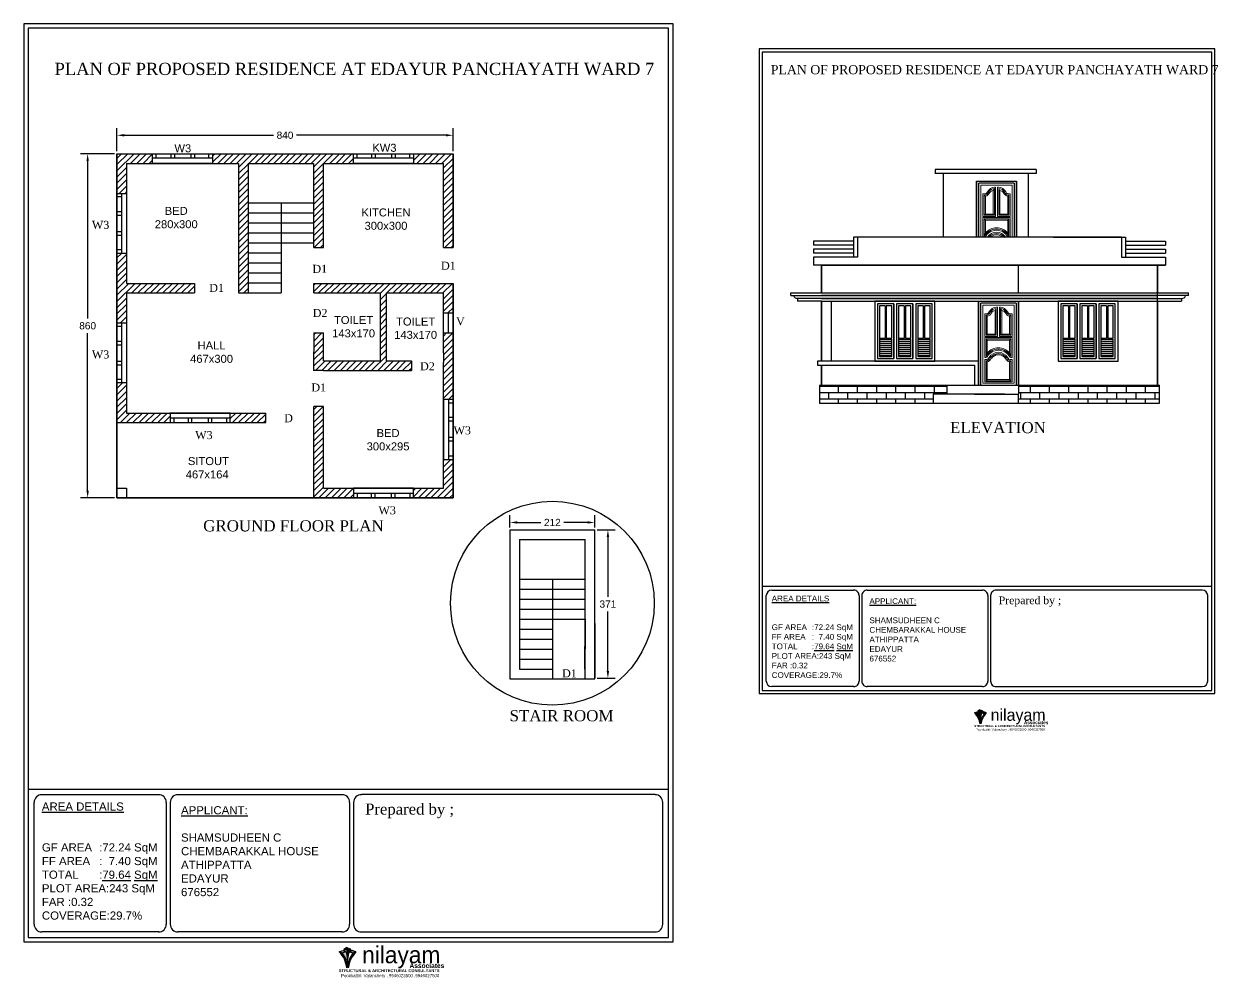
# Model space of a CAD drawing. Header units: inches. Extents: x -2903 to 3367, y -161 to 1064.
# Drawn here: x -748.65 to -718.8, y 742.46 to 766.31 of the extents above; entities that cross this region are included whole.
import ezdxf

# ---------------------------------------------------------------- set-up
doc = ezdxf.new("R2010")
doc.units = ezdxf.units.IN
doc.header["$MEASUREMENT"] = 0
doc.layers.add('--plan', color=7, linetype='Continuous')
doc.layers.add('PLAN', color=10, linetype='Continuous')
doc.layers.add('ELEVATION', color=7, linetype='Continuous', lineweight=25)
doc.styles.add('Notes', font='arial.ttf', dxfattribs={"height": 3})
doc.styles.add('SA', font='times.ttf')
doc.styles.get("Standard").update_dxf_attribs({"font": 'arial.ttf'})
doc.dimstyles.get("Standard").update_dxf_attribs({"dimtxt": 0.18, "dimasz": 0.18, "dimexe": 0.18, "dimexo": 0.0625, "dimgap": 0.09, "dimtad": 0, "dimtih": 1, "dimtoh": 1, "dimdec": 0, "dimlfac": 100, "dimzin": 0, "dimdsep": 46, "dimtxsty": 'Standard', "dimcen": 0.09, "dimadec": 0, "dimazin": 0, "dimtfac": 1, "dimtdec": 0, "dimtofl": 0, "dimtmove": 0, "dimatfit": 3, "dimfxl": 1, "dimtolj": 1, "dimtzin": 0, "dimarcsym": 0})

# ---------------------------------------------------------------- blocks, each defined once
blk = doc.blocks.new('nilayan new')
h = blk.add_hatch(color=256)
h.set_gradient(color1=(171, 171, 160), color2=(233, 233, 231), one_color=1, tint=0.91)
h.paths.add_polyline_path([(-543.265, 296.076), (-543.464, 295.991), (-543.303, 295.916), (-543.099, 296.007)])
h.paths.add_polyline_path([(-543.099, 296.007), (-543.303, 295.916, -0.197043), (-543.05, 295.133, 0.041266), (-543.013, 295.39, -0.030102), (-543.013, 295.58, 0.069334)])
h.paths.add_polyline_path([(-542.927, 296.007), (-542.722, 295.916), (-542.561, 295.991), (-542.76, 296.076)])
h.paths.add_polyline_path([(-542.561, 295.991), (-542.722, 295.916, 0.197043), (-542.976, 295.133, -0.158169)])
h = blk.add_hatch(color=256)
h.set_gradient(color1=(13, 97, 231), color2=(163, 196, 250), one_color=1, tint=0.81, name='HEMISPHERICAL')
h.paths.add_polyline_path([(-542.848, 296.148), (-543.052, 296.23), (-543.218, 296.149), (-543.018, 296.064)])
h.paths.add_polyline_path([(-543.016, 295.622, -0.006631), (-543.013, 295.58, -0.069334), (-542.927, 296.007), (-542.882, 296.026), (-542.848, 296.148), (-543.018, 296.064)])
for p, q in [((-543.464, 295.991), (-543.265, 296.076)), ((-543.303, 295.916), (-543.464, 295.991)), ((-543.099, 296.007), (-543.303, 295.916)), ((-543.265, 296.076), (-543.099, 296.007)), ((-543.052, 296.23), (-543.218, 296.149)), ((-543.018, 296.064), (-543.218, 296.149)), ((-543.218, 296.149), (-543.163, 296.034)), ((-543.052, 296.23), (-542.848, 296.148)), ((-542.848, 296.148), (-543.018, 296.064)), ((-543.018, 296.064), (-543.016, 295.622)), ((-542.76, 296.076), (-542.927, 296.007)), ((-542.927, 296.007), (-542.722, 295.916)), ((-542.848, 296.148), (-542.882, 296.026)), ((-542.561, 295.991), (-542.76, 296.076)), ((-542.722, 295.916), (-542.561, 295.991))]:
    blk.add_line(p, q)
for points in [[(-543.265, 296.076), (-543.099, 296.007), (-543.303, 295.916), (-543.464, 295.991), (-543.265, 296.076)], [(-542.76, 296.076), (-542.561, 295.991), (-542.722, 295.916), (-542.927, 296.007), (-542.76, 296.076)]]:
    blk.add_lwpolyline(points)
for centre, radius, start, end in [((-544.579, 294.922), 1.544, 7.82588, 43.77778), ((-544.588, 295.485), 1.579, 347.09944, 19.3132), ((-541.437, 295.485), 1.579, 160.6868, 192.90056), ((-541.446, 294.922), 1.544, 136.22222, 172.17412), ((-544.132, 295.215), 1.085, 355.64458, 40.23232), ((-541.893, 295.215), 1.085, 139.76768, 184.35542)]:
    blk.add_arc(centre, radius, start, end)
at = {"attachment_point": 1}
for s, width, insert, char_height in [('{\\fBauhaus|b0|i0|c0|p2;\\C5;nilayam}', 18.84828, (-542.225, 296.297), 0.92248), ('Pookkattiri: Valanchery , 9946023500 ,9946027500', 13.33237, (-543.366, 294.786), 0.168)]:
    blk.add_mtext_dynamic_manual_height_columns(s, width=width, gutter_width=1, heights=[0], dxfattribs=dict(at, insert=insert, char_height=char_height))
for s, insert, char_height, width in [('{\\fBauhaus|b1|i0|c0|p2;Associates}', (-539.651, 295.373), 0.25945, 11.05359), ('{\\fArial Greek|b1|i0|c0|p34;STRUCTURAL & ARCHITECTURAL CONSULTANTS}', (-543.495, 295.051), 0.16, 15.33754)]:
    blk.add_mtext(s, dxfattribs=dict(at, insert=insert, char_height=char_height, width=width))
blk = doc.blocks.new('*D272')
at = {"color": 0, "lineweight": -2, "transparency": 16777216}
for p, q in [((-736.502, 753.726), (-736.502, 754.03)), ((-734.382, 753.726), (-734.382, 754.03)), ((-736.322, 753.85), (-735.732, 753.85)), ((-734.562, 753.85), (-735.153, 753.85))]:
    blk.add_line(p, q, dxfattribs=at)
at = {"color": 0, "transparency": 16777216}
for points in [[(-736.322, 753.88), (-736.322, 753.82), (-736.502, 753.85)], [(-734.562, 753.88), (-734.562, 753.82), (-734.382, 753.85)]]:
    blk.add_solid(points, dxfattribs=at)
at = {"layer": 'Defpoints', "color": 0, "transparency": 16777216}
for p in [(-736.502, 753.85), (-736.502, 753.663), (-734.382, 753.663)]:
    blk.add_point(p, dxfattribs=at)
at = {"color": 0, "transparency": 16777216, "insert": (-735.442, 753.85), "char_height": 0.18, "attachment_point": 5}
blk.add_mtext('\\A1;212', dxfattribs=at)
blk = doc.blocks.new('*D273')
at = {"color": 0, "lineweight": -2, "transparency": 16777216}
for p, q in [((-734.32, 753.663), (-733.874, 753.663)), ((-734.054, 753.483), (-734.054, 751.99)), ((-734.054, 750.134), (-734.054, 751.626)), ((-734.32, 749.954), (-733.874, 749.954))]:
    blk.add_line(p, q, dxfattribs=at)
at = {"color": 0, "transparency": 16777216}
for points in [[(-734.084, 753.483), (-734.024, 753.483), (-734.054, 753.663)], [(-734.084, 750.134), (-734.024, 750.134), (-734.054, 749.954)]]:
    blk.add_solid(points, dxfattribs=at)
at = {"layer": 'Defpoints', "color": 0, "transparency": 16777216}
for p in [(-734.382, 753.663), (-734.382, 749.954), (-734.054, 749.954)]:
    blk.add_point(p, dxfattribs=at)
at = {"color": 0, "transparency": 16777216, "insert": (-734.054, 751.808), "char_height": 0.18, "attachment_point": 5}
blk.add_mtext('\\A1;371', dxfattribs=at)
blk = doc.blocks.new('*D302')
at = {"color": 0, "lineweight": -2, "transparency": 16777216}
for p, q in [((-746.325, 763.129), (-746.325, 763.709)), ((-737.925, 763.129), (-737.925, 763.709)), ((-746.145, 763.529), (-742.414, 763.529)), ((-738.105, 763.529), (-741.836, 763.529))]:
    blk.add_line(p, q, dxfattribs=at)
at = {"color": 0, "transparency": 16777216}
for points in [[(-746.145, 763.559), (-746.145, 763.499), (-746.325, 763.529)], [(-738.105, 763.559), (-738.105, 763.499), (-737.925, 763.529)]]:
    blk.add_solid(points, dxfattribs=at)
at = {"layer": 'Defpoints', "color": 0, "transparency": 16777216}
for p in [(-737.925, 763.529), (-746.325, 763.066), (-737.925, 763.066)]:
    blk.add_point(p, dxfattribs=at)
at = {"color": 0, "transparency": 16777216, "insert": (-742.125, 763.529), "char_height": 0.18, "attachment_point": 5}
blk.add_mtext('\\A1;840', dxfattribs=at)
blk = doc.blocks.new('*D325')
at = {"color": 0, "lineweight": -2, "transparency": 16777216}
for p, q in [((-746.388, 763.066), (-747.238, 763.066)), ((-747.058, 762.886), (-747.058, 758.948)), ((-747.058, 754.646), (-747.058, 758.584)), ((-746.388, 754.466), (-747.238, 754.466))]:
    blk.add_line(p, q, dxfattribs=at)
at = {"color": 0, "transparency": 16777216}
for points in [[(-747.088, 762.886), (-747.028, 762.886), (-747.058, 763.066)], [(-747.088, 754.646), (-747.028, 754.646), (-747.058, 754.466)]]:
    blk.add_solid(points, dxfattribs=at)
at = {"layer": 'Defpoints', "color": 0, "transparency": 16777216}
for p in [(-746.325, 763.066), (-747.058, 754.466), (-746.325, 754.466)]:
    blk.add_point(p, dxfattribs=at)
at = {"color": 0, "transparency": 16777216, "insert": (-747.058, 758.766), "char_height": 0.18, "attachment_point": 5}
blk.add_mtext('\\A1;860', dxfattribs=at)

msp = doc.modelspace()

# ---------------------------------------------------------------- hatches: boundary and pattern name
at = {"true_color": 0xf26722}
h = msp.add_hatch(dxfattribs=at)
h.set_pattern_fill('ANSI31', color=30, scale=0.88)
h.set_pattern_definition([(45, (-794.32378, 769.24432), (-0.07778175, 0.07778175), [])])
h.paths.add_polyline_path([(-746.325, 762.076), (-746.085, 762.076), (-746.085, 762.826), (-745.435, 762.826), (-745.435, 763.066), (-746.325, 763.066)])
h.paths.add_polyline_path([(-743.045, 762.826), (-741.405, 762.826), (-741.405, 760.726), (-741.165, 760.726), (-741.165, 762.826), (-740.415, 762.826), (-740.415, 763.066), (-743.935, 763.066), (-743.935, 762.826), (-743.285, 762.826), (-743.285, 759.586), (-743.245, 759.586), (-743.045, 759.586)])
h.paths.add_polyline_path([(-737.925, 763.066), (-738.915, 763.066), (-738.915, 762.826), (-738.165, 762.826), (-738.165, 760.726), (-737.925, 760.726)])
h.paths.add_polyline_path([(-737.925, 759.086), (-737.925, 759.826), (-738.165, 759.826), (-741.405, 759.826), (-741.405, 759.586), (-739.74, 759.586), (-739.74, 757.886), (-741.165, 757.886), (-741.165, 758.586), (-741.405, 758.586), (-741.411, 757.646), (-741.165, 757.646), (-738.965, 757.646), (-738.965, 757.886), (-739.59, 757.886), (-739.59, 759.586), (-738.165, 759.586), (-738.165, 759.086)])
h.paths.add_polyline_path([(-737.925, 756.926), (-737.925, 758.586), (-738.165, 758.586), (-738.165, 758.086), (-738.165, 757.846), (-738.165, 756.926)])
h.paths.add_polyline_path([(-738.915, 754.466), (-737.925, 754.466), (-737.925, 755.426), (-738.165, 755.426), (-738.165, 754.706), (-738.915, 754.706)])
h.paths.add_polyline_path([(-741.405, 754.466), (-740.415, 754.466), (-740.415, 754.706), (-741.165, 754.706), (-741.165, 756.746), (-741.405, 756.746)])
h.paths.add_polyline_path([(-742.605, 756.586), (-743.495, 756.586), (-743.495, 756.346), (-742.605, 756.346)])
h.paths.add_polyline_path([(-746.325, 757.336), (-746.325, 756.346), (-744.995, 756.346), (-744.995, 756.586), (-746.085, 756.586), (-746.085, 757.336)])
h.paths.add_polyline_path([(-746.325, 760.576), (-746.325, 758.836), (-746.085, 758.836), (-746.085, 759.586), (-744.385, 759.586), (-744.385, 759.826), (-746.085, 759.826), (-746.085, 760.576)])
at = {"transparency": 33554687}
h = msp.add_hatch(dxfattribs=at)
h.set_pattern_fill('AR-BRSTD', color=256, scale=0.06)
h.set_pattern_definition([(0, (-819.4937, 786.54378), (0, 0.16002), []), (90, (-819.4937, 786.54378), (-0.24, 0.16002), [0.16002, -0.16002])])
h.paths.add_polyline_path([(-720.263, 757.278), (-723.793, 757.278), (-723.795, 756.988), (-723.795, 757.011), (-723.796, 756.828), (-720.263, 756.828)])
h.paths.add_polyline_path([(-725.579, 757.278), (-728.763, 757.278), (-728.763, 756.828), (-725.924, 756.828), (-725.924, 757.053), (-725.579, 757.053)])

# ---------------------------------------------------------------- linework, layer by layer
at = {"layer": '--plan', "ltscale": 0.1}
for p, q in [((-745.435, 762.826), (-745.435, 763.066)), ((-745.435, 762.826), (-745.435, 763.046)), ((-745.345, 762.956), (-745.345, 763.066)), ((-745.345, 762.956), (-745.345, 763.046)), ((-744.98, 763.066), (-744.98, 762.956)), ((-744.98, 763.046), (-744.98, 762.956)), ((-744.89, 763.066), (-744.89, 762.956)), ((-744.89, 763.046), (-744.89, 762.956)), ((-744.48, 763.066), (-744.48, 762.956)), ((-744.48, 763.046), (-744.48, 762.956)), ((-744.39, 763.066), (-744.39, 762.956)), ((-744.39, 763.046), (-744.39, 762.956)), ((-744.025, 762.956), (-744.025, 763.066)), ((-743.935, 763.066), (-743.935, 762.826)), ((-740.415, 762.826), (-740.415, 763.066)), ((-740.415, 762.826), (-740.415, 763.046)), ((-740.325, 762.956), (-740.325, 763.066)), ((-740.325, 762.956), (-740.325, 763.046)), ((-739.96, 763.066), (-739.96, 762.956)), ((-739.96, 763.046), (-739.96, 762.956)), ((-739.87, 763.066), (-739.87, 762.956)), ((-739.87, 763.046), (-739.87, 762.956)), ((-739.46, 763.066), (-739.46, 762.956)), ((-739.46, 763.046), (-739.46, 762.956)), ((-739.37, 763.066), (-739.37, 762.956)), ((-739.37, 763.046), (-739.37, 762.956)), ((-739.005, 762.956), (-739.005, 763.066)), ((-738.915, 763.066), (-738.915, 762.826)), ((-743.935, 762.956), (-745.435, 762.956)), ((-743.935, 762.826), (-745.435, 762.826)), ((-738.915, 762.956), (-740.415, 762.956)), ((-738.915, 762.826), (-740.415, 762.826)), ((-746.325, 762.076), (-746.085, 762.076)), ((-746.215, 761.986), (-746.325, 761.986)), ((-746.215, 762.076), (-746.215, 760.576)), ((-746.085, 762.076), (-746.085, 760.576)), ((-746.325, 761.621), (-746.215, 761.621)), ((-746.325, 761.621), (-746.215, 761.621)), ((-746.325, 761.531), (-746.215, 761.531)), ((-746.305, 761.531), (-746.215, 761.531)), ((-746.325, 761.121), (-746.215, 761.121)), ((-746.325, 761.031), (-746.215, 761.031)), ((-746.305, 761.121), (-746.215, 761.121)), ((-746.305, 761.031), (-746.215, 761.031)), ((-746.215, 760.666), (-746.325, 760.666)), ((-746.215, 760.666), (-746.305, 760.666)), ((-746.085, 760.576), (-746.325, 760.576)), ((-746.075, 760.576), (-746.305, 760.576)), ((-746.325, 758.836), (-746.085, 758.836)), ((-746.215, 758.836), (-746.215, 757.336)), ((-746.085, 758.836), (-746.085, 757.336)), ((-746.215, 758.746), (-746.325, 758.746)), ((-746.325, 758.381), (-746.215, 758.381)), ((-746.325, 758.381), (-746.215, 758.381)), ((-746.325, 758.291), (-746.215, 758.291)), ((-746.305, 758.291), (-746.215, 758.291)), ((-746.325, 757.881), (-746.215, 757.881)), ((-746.325, 757.791), (-746.215, 757.791)), ((-746.305, 757.881), (-746.215, 757.881)), ((-746.305, 757.791), (-746.215, 757.791)), ((-746.215, 757.426), (-746.325, 757.426)), ((-746.085, 757.336), (-746.325, 757.336)), ((-746.215, 757.426), (-746.305, 757.426)), ((-746.075, 757.336), (-746.305, 757.336)), ((-738.165, 756.926), (-738.165, 755.426)), ((-737.925, 756.926), (-738.165, 756.926)), ((-738.035, 756.926), (-738.035, 755.426)), ((-738.035, 756.836), (-737.925, 756.836)), ((-744.995, 756.596), (-744.995, 756.366)), ((-743.495, 756.586), (-744.995, 756.586)), ((-744.995, 756.586), (-744.995, 756.346)), ((-743.495, 756.456), (-744.995, 756.456)), ((-744.905, 756.456), (-744.905, 756.366)), ((-744.905, 756.456), (-744.905, 756.346)), ((-744.54, 756.366), (-744.54, 756.456)), ((-744.54, 756.346), (-744.54, 756.456)), ((-744.45, 756.366), (-744.45, 756.456)), ((-744.45, 756.346), (-744.45, 756.456)), ((-744.04, 756.366), (-744.04, 756.456)), ((-744.04, 756.346), (-744.04, 756.456)), ((-743.95, 756.366), (-743.95, 756.456)), ((-743.95, 756.346), (-743.95, 756.456)), ((-743.585, 756.456), (-743.585, 756.346)), ((-743.495, 756.346), (-743.495, 756.586)), ((-737.945, 756.471), (-738.035, 756.471)), ((-737.925, 756.471), (-738.035, 756.471)), ((-737.945, 756.381), (-738.035, 756.381)), ((-737.925, 756.381), (-738.035, 756.381)), ((-737.945, 755.971), (-738.035, 755.971)), ((-737.925, 755.971), (-738.035, 755.971)), ((-737.945, 755.881), (-738.035, 755.881)), ((-737.925, 755.881), (-738.035, 755.881)), ((-738.175, 755.426), (-737.945, 755.426)), ((-738.165, 755.426), (-737.925, 755.426)), ((-738.035, 755.516), (-737.945, 755.516)), ((-738.035, 755.516), (-737.925, 755.516)), ((-740.415, 754.716), (-740.415, 754.486)), ((-738.915, 754.706), (-740.415, 754.706)), ((-740.415, 754.706), (-740.415, 754.466)), ((-738.915, 754.466), (-738.915, 754.706)), ((-738.915, 754.576), (-740.415, 754.576)), ((-740.325, 754.576), (-740.325, 754.486)), ((-740.325, 754.576), (-740.325, 754.466)), ((-739.96, 754.486), (-739.96, 754.576)), ((-739.96, 754.466), (-739.96, 754.576)), ((-739.87, 754.486), (-739.87, 754.576)), ((-739.87, 754.466), (-739.87, 754.576)), ((-739.46, 754.486), (-739.46, 754.576)), ((-739.46, 754.466), (-739.46, 754.576)), ((-739.37, 754.486), (-739.37, 754.576)), ((-739.37, 754.466), (-739.37, 754.576)), ((-739.005, 754.576), (-739.005, 754.466))]:
    msp.add_line(p, q, dxfattribs=at)
for p, q in [((-746.325, 763.066), (-746.325, 754.466)), ((-746.085, 763.066), (-737.925, 763.066)), ((-737.925, 760.726), (-737.925, 763.066)), ((-746.085, 762.826), (-743.285, 762.826)), ((-746.085, 762.826), (-746.085, 759.826)), ((-743.285, 762.826), (-743.285, 759.586)), ((-743.045, 762.826), (-741.405, 762.826)), ((-743.045, 762.826), (-743.045, 759.586)), ((-741.405, 760.726), (-741.405, 762.826)), ((-741.165, 762.826), (-738.165, 762.826)), ((-741.165, 760.726), (-741.165, 762.826)), ((-738.165, 760.726), (-738.165, 762.826)), ((-723.353, 762.672), (-725.873, 762.672)), ((-725.873, 762.672), (-725.873, 762.572)), ((-723.353, 762.572), (-725.873, 762.572)), ((-725.673, 762.572), (-725.673, 760.981)), ((-723.553, 762.572), (-723.553, 760.981)), ((-723.353, 762.672), (-723.353, 762.572)), ((-724.839, 762.381), (-724.839, 760.981)), ((-724.839, 762.381), (-723.839, 762.381)), ((-723.839, 760.981), (-723.839, 762.381)), ((-723.839, 762.381), (-723.839, 760.981)), ((-743.045, 761.836), (-741.405, 761.836)), ((-742.225, 761.836), (-742.225, 759.586)), ((-743.045, 761.586), (-741.405, 761.586)), ((-743.045, 761.336), (-741.405, 761.336)), ((-743.045, 761.086), (-741.405, 761.086)), ((-727.913, 760.981), (-727.913, 760.481)), ((-721.213, 760.981), (-727.913, 760.981)), ((-727.813, 760.981), (-727.813, 760.481)), ((-722.913, 760.981), (-721.113, 760.981)), ((-721.213, 760.981), (-721.213, 760.481)), ((-721.113, 760.981), (-721.113, 760.481)), ((-743.045, 760.836), (-741.405, 760.836)), ((-741.405, 760.726), (-741.165, 760.726)), ((-738.165, 760.726), (-737.925, 760.726)), ((-728.913, 760.881), (-728.913, 760.781)), ((-727.913, 760.881), (-728.913, 760.881)), ((-727.913, 760.881), (-728.913, 760.881)), ((-727.913, 760.781), (-728.913, 760.781)), ((-727.913, 760.681), (-728.913, 760.681)), ((-728.913, 760.681), (-728.913, 760.581)), ((-721.113, 760.881), (-720.113, 760.881)), ((-721.113, 760.881), (-720.113, 760.881)), ((-721.113, 760.781), (-720.113, 760.781)), ((-721.113, 760.681), (-720.113, 760.681)), ((-720.113, 760.881), (-720.113, 760.781)), ((-720.113, 760.681), (-720.113, 760.581)), ((-743.045, 760.586), (-742.225, 760.586)), ((-743.045, 760.336), (-742.225, 760.336)), ((-727.913, 760.581), (-728.913, 760.581)), ((-728.913, 760.481), (-728.913, 760.281)), ((-728.913, 760.481), (-728.913, 760.281)), ((-727.813, 760.481), (-728.913, 760.481)), ((-721.213, 760.481), (-720.113, 760.481)), ((-721.113, 760.581), (-720.113, 760.581)), ((-720.113, 760.481), (-720.113, 760.281)), ((-743.045, 760.086), (-742.225, 760.086)), ((-720.113, 760.281), (-728.913, 760.281)), ((-728.713, 759.591), (-728.713, 760.281)), ((-728.713, 760.281), (-720.113, 760.281)), ((-728.713, 760.278), (-728.713, 759.591)), ((-725.281, 760.278), (-723.839, 760.278)), ((-723.839, 760.278), (-723.839, 760.281)), ((-723.839, 760.281), (-723.839, 760.278)), ((-723.793, 759.591), (-723.793, 760.281)), ((-720.313, 757.278), (-720.313, 760.281)), ((-720.313, 760.281), (-720.313, 759.591)), ((-746.085, 759.826), (-744.385, 759.826)), ((-744.385, 759.826), (-744.385, 759.586)), ((-743.045, 759.836), (-742.225, 759.836)), ((-741.405, 759.826), (-738.165, 759.826)), ((-741.405, 759.586), (-741.405, 759.826)), ((-738.165, 759.826), (-737.925, 759.826)), ((-737.925, 754.466), (-737.925, 759.826)), ((-746.085, 759.586), (-744.385, 759.586)), ((-746.085, 759.586), (-746.085, 756.586)), ((-743.285, 759.586), (-743.245, 759.586)), ((-743.245, 759.586), (-742.225, 759.586)), ((-741.405, 759.586), (-739.74, 759.586)), ((-739.74, 757.886), (-739.74, 759.586)), ((-739.59, 759.586), (-738.165, 759.586)), ((-739.59, 757.886), (-739.59, 759.586)), ((-738.165, 758.086), (-738.165, 759.586)), ((-729.483, 759.521), (-729.483, 759.591)), ((-729.483, 759.591), (-719.543, 759.591)), ((-729.483, 759.521), (-720.313, 759.521)), ((-720.313, 759.451), (-729.329, 759.451)), ((-729.313, 759.451), (-729.313, 759.381)), ((-729.313, 759.451), (-729.313, 759.381)), ((-719.543, 759.521), (-728.713, 759.521)), ((-728.713, 759.451), (-719.698, 759.451)), ((-719.713, 759.451), (-719.713, 759.381)), ((-719.713, 759.451), (-719.713, 759.381)), ((-719.543, 759.521), (-719.543, 759.591)), ((-728.713, 759.381), (-729.313, 759.381)), ((-728.713, 757.878), (-728.713, 759.381)), ((-728.713, 759.381), (-720.313, 759.381)), ((-728.713, 759.378), (-728.713, 757.878)), ((-728.473, 759.378), (-728.473, 757.878)), ((-727.313, 759.311), (-727.313, 757.951)), ((-727.313, 759.311), (-727.313, 757.951)), ((-727.125, 759.261), (-727.125, 758.46)), ((-727.095, 759.261), (-727.095, 758.46)), ((-726.907, 759.311), (-726.907, 757.951)), ((-726.907, 759.311), (-726.907, 757.951)), ((-726.907, 759.311), (-726.907, 757.951)), ((-726.837, 759.311), (-726.837, 757.951)), ((-726.837, 759.311), (-726.837, 757.951)), ((-726.648, 759.261), (-726.648, 758.46)), ((-726.618, 759.261), (-726.618, 758.46)), ((-726.43, 759.311), (-726.43, 757.951)), ((-726.43, 759.311), (-726.43, 757.951)), ((-726.36, 759.311), (-726.36, 757.951)), ((-726.36, 759.311), (-726.36, 757.951)), ((-726.172, 759.261), (-726.172, 758.46)), ((-726.142, 759.261), (-726.142, 758.46)), ((-724.793, 759.381), (-724.793, 757.881)), ((-724.793, 759.381), (-723.793, 759.381)), ((-723.793, 757.278), (-723.793, 759.381)), ((-723.793, 759.381), (-723.793, 757.281)), ((-722.733, 759.311), (-722.733, 757.951)), ((-722.733, 759.311), (-722.733, 757.951)), ((-722.545, 759.261), (-722.545, 758.46)), ((-722.515, 759.261), (-722.515, 758.46)), ((-722.327, 759.311), (-722.327, 757.951)), ((-722.327, 759.311), (-722.327, 757.951)), ((-722.327, 759.311), (-722.327, 757.951)), ((-722.257, 759.311), (-722.257, 757.951)), ((-722.257, 759.311), (-722.257, 757.951)), ((-722.068, 759.261), (-722.068, 758.46)), ((-722.038, 759.261), (-722.038, 758.46)), ((-721.85, 759.311), (-721.85, 757.951)), ((-721.85, 759.311), (-721.85, 757.951)), ((-721.78, 759.311), (-721.78, 757.951)), ((-721.78, 759.311), (-721.78, 757.951)), ((-721.592, 759.261), (-721.592, 758.46)), ((-721.562, 759.261), (-721.562, 758.46)), ((-720.313, 759.381), (-720.313, 757.278)), ((-720.313, 759.381), (-719.713, 759.381)), ((-738.165, 759.086), (-737.925, 759.086)), ((-738.045, 759.086), (-738.045, 758.586)), ((-741.405, 758.586), (-741.411, 757.646)), ((-741.405, 758.586), (-741.165, 758.586)), ((-741.165, 757.886), (-741.165, 758.586)), ((-738.165, 758.586), (-737.925, 758.586)), ((-727.263, 758.46), (-727.125, 758.46)), ((-727.263, 758.43), (-726.957, 758.43)), ((-727.263, 758.38), (-726.957, 758.38)), ((-727.263, 758.33), (-726.957, 758.33)), ((-727.263, 758.28), (-726.957, 758.28)), ((-727.263, 758.23), (-726.957, 758.23)), ((-727.095, 758.46), (-726.957, 758.46)), ((-726.787, 758.46), (-726.648, 758.46)), ((-726.787, 758.43), (-726.48, 758.43)), ((-726.787, 758.38), (-726.48, 758.38)), ((-726.787, 758.33), (-726.48, 758.33)), ((-726.787, 758.28), (-726.48, 758.28)), ((-726.787, 758.23), (-726.48, 758.23)), ((-726.618, 758.46), (-726.48, 758.46)), ((-726.31, 758.46), (-726.172, 758.46)), ((-726.31, 758.43), (-726.003, 758.43)), ((-726.31, 758.38), (-726.003, 758.38)), ((-726.31, 758.33), (-726.003, 758.33)), ((-726.31, 758.28), (-726.003, 758.28)), ((-726.31, 758.23), (-726.003, 758.23)), ((-726.142, 758.46), (-726.003, 758.46)), ((-722.683, 758.46), (-722.545, 758.46)), ((-722.683, 758.43), (-722.377, 758.43)), ((-722.683, 758.38), (-722.377, 758.38)), ((-722.683, 758.33), (-722.377, 758.33)), ((-722.683, 758.28), (-722.377, 758.28)), ((-722.683, 758.23), (-722.377, 758.23)), ((-722.515, 758.46), (-722.377, 758.46)), ((-722.207, 758.46), (-722.068, 758.46)), ((-722.207, 758.43), (-721.9, 758.43)), ((-722.207, 758.38), (-721.9, 758.38)), ((-722.207, 758.33), (-721.9, 758.33)), ((-722.207, 758.28), (-721.9, 758.28)), ((-722.207, 758.23), (-721.9, 758.23)), ((-722.038, 758.46), (-721.9, 758.46)), ((-721.73, 758.46), (-721.592, 758.46)), ((-721.73, 758.43), (-721.423, 758.43)), ((-721.73, 758.38), (-721.423, 758.38)), ((-721.73, 758.33), (-721.423, 758.33)), ((-721.73, 758.28), (-721.423, 758.28)), ((-721.73, 758.23), (-721.423, 758.23)), ((-721.562, 758.46), (-721.423, 758.46)), ((-738.165, 758.086), (-738.165, 757.846)), ((-727.313, 757.951), (-726.907, 757.951)), ((-727.313, 757.951), (-726.907, 757.951)), ((-727.263, 758.18), (-726.957, 758.18)), ((-727.263, 758.13), (-726.957, 758.13)), ((-727.263, 758.08), (-726.957, 758.08)), ((-727.263, 758.03), (-726.957, 758.03)), ((-726.837, 757.951), (-726.43, 757.951)), ((-726.837, 757.951), (-726.43, 757.951)), ((-726.787, 758.18), (-726.48, 758.18)), ((-726.787, 758.13), (-726.48, 758.13)), ((-726.787, 758.08), (-726.48, 758.08)), ((-726.787, 758.03), (-726.48, 758.03)), ((-726.36, 757.951), (-725.953, 757.951)), ((-726.36, 757.951), (-725.953, 757.951)), ((-726.31, 758.18), (-726.003, 758.18)), ((-726.31, 758.13), (-726.003, 758.13)), ((-726.31, 758.08), (-726.003, 758.08)), ((-726.31, 758.03), (-726.003, 758.03)), ((-722.733, 757.951), (-722.327, 757.951)), ((-722.733, 757.951), (-722.327, 757.951)), ((-722.683, 758.18), (-722.377, 758.18)), ((-722.683, 758.13), (-722.377, 758.13)), ((-722.683, 758.08), (-722.377, 758.08)), ((-722.683, 758.03), (-722.377, 758.03)), ((-722.257, 757.951), (-721.85, 757.951)), ((-722.257, 757.951), (-721.85, 757.951)), ((-722.207, 758.18), (-721.9, 758.18)), ((-722.207, 758.13), (-721.9, 758.13)), ((-722.207, 758.08), (-721.9, 758.08)), ((-722.207, 758.03), (-721.9, 758.03)), ((-721.78, 757.951), (-721.373, 757.951)), ((-721.78, 757.951), (-721.373, 757.951)), ((-721.73, 758.18), (-721.423, 758.18)), ((-721.73, 758.13), (-721.423, 758.13)), ((-721.73, 758.08), (-721.423, 758.08)), ((-721.73, 758.03), (-721.423, 758.03)), ((-741.165, 757.646), (-741.411, 757.646)), ((-741.165, 757.886), (-739.74, 757.886)), ((-741.165, 757.646), (-738.965, 757.646)), ((-739.59, 757.886), (-738.965, 757.886)), ((-738.965, 757.886), (-738.965, 757.646)), ((-738.165, 754.706), (-738.165, 757.846)), ((-726.453, 757.878), (-728.813, 757.878)), ((-728.813, 757.878), (-728.813, 757.778)), ((-728.813, 757.778), (-726.553, 757.778)), ((-728.713, 757.278), (-728.713, 757.778)), ((-728.713, 757.778), (-728.713, 757.278)), ((-724.793, 757.881), (-727.153, 757.881)), ((-727.153, 757.781), (-724.893, 757.781)), ((-724.893, 757.781), (-724.893, 757.281)), ((-724.793, 757.881), (-724.793, 757.281)), ((-724.793, 757.281), (-724.793, 757.881)), ((-723.793, 757.881), (-723.793, 757.281)), ((-723.793, 757.781), (-723.793, 757.281)), ((-723.793, 757.503), (-723.793, 757.278)), ((-728.763, 757.278), (-720.263, 757.278)), ((-728.763, 757.278), (-728.763, 756.828)), ((-725.579, 757.053), (-725.924, 757.053)), ((-725.924, 757.053), (-725.924, 756.828)), ((-725.579, 757.278), (-725.579, 757.053)), ((-725.579, 757.278), (-725.579, 757.053)), ((-724.137, 757.053), (-725.579, 757.053)), ((-725.235, 757.278), (-723.793, 757.278)), ((-724.889, 757.053), (-723.794, 757.053)), ((-723.793, 757.281), (-723.796, 756.828)), ((-723.793, 757.278), (-723.448, 757.278)), ((-720.263, 756.828), (-720.263, 757.281)), ((-741.405, 754.466), (-741.405, 756.746)), ((-741.165, 756.746), (-741.405, 756.746)), ((-741.165, 754.706), (-741.165, 756.746)), ((-728.763, 756.828), (-720.263, 756.828)), ((-746.085, 756.586), (-742.605, 756.586)), ((-742.605, 756.346), (-742.605, 756.586)), ((-746.325, 756.346), (-742.605, 756.346)), ((-746.325, 754.706), (-746.085, 754.706)), ((-746.085, 754.706), (-746.085, 754.466)), ((-741.165, 754.706), (-738.165, 754.706)), ((-746.325, 754.466), (-737.925, 754.466)), ((-736.502, 753.663), (-734.382, 753.663)), ((-736.502, 753.663), (-736.502, 749.943)), ((-734.382, 749.943), (-734.382, 753.663)), ((-736.262, 753.423), (-734.622, 753.423)), ((-736.262, 753.423), (-736.262, 750.183)), ((-734.622, 751.323), (-734.622, 753.423)), ((-736.262, 752.433), (-734.622, 752.433)), ((-735.442, 752.433), (-735.442, 750.183)), ((-736.262, 752.183), (-734.622, 752.183)), ((-730.095, 751.683), (-730.095, 752.02)), ((-729.959, 752.156), (-727.907, 752.156)), ((-727.776, 752.02), (-727.776, 751.683)), ((-727.706, 752.02), (-727.706, 751.683)), ((-727.575, 752.156), (-724.694, 752.156)), ((-724.558, 752.02), (-724.558, 751.683)), ((-724.487, 752.02), (-724.487, 751.683)), ((-719.197, 752.156), (-724.352, 752.156)), ((-719.062, 751.683), (-719.062, 752.02)), ((-736.262, 751.933), (-734.622, 751.933)), ((-736.262, 751.683), (-734.622, 751.683)), ((-730.095, 749.881), (-730.095, 751.683)), ((-727.776, 751.683), (-727.776, 749.881)), ((-727.706, 751.683), (-727.706, 749.881)), ((-724.558, 751.683), (-724.558, 749.881)), ((-724.487, 751.683), (-724.487, 749.881)), ((-719.062, 749.881), (-719.062, 751.683)), ((-736.262, 751.433), (-734.622, 751.433)), ((-734.622, 751.433), (-734.629, 749.943)), ((-736.262, 751.183), (-735.442, 751.183)), ((-734.627, 750.183), (-734.622, 751.323)), ((-734.382, 751.323), (-734.382, 749.954)), ((-736.262, 750.933), (-735.442, 750.933)), ((-736.262, 750.683), (-735.442, 750.683)), ((-736.262, 750.433), (-735.442, 750.433)), ((-736.262, 750.183), (-735.442, 750.183)), ((-735.442, 750.183), (-735.442, 749.943)), ((-736.502, 749.943), (-734.382, 749.943)), ((-727.907, 749.745), (-729.959, 749.745)), ((-724.694, 749.745), (-727.575, 749.745)), ((-724.352, 749.745), (-719.197, 749.745)), ((-748.202, 747.045), (-745.279, 747.045)), ((-744.807, 747.045), (-740.703, 747.045)), ((-732.875, 747.045), (-740.216, 747.045)), ((-748.395, 746.371), (-748.395, 746.851)), ((-745.093, 746.851), (-745.093, 746.371)), ((-744.992, 746.851), (-744.992, 746.371)), ((-740.51, 746.851), (-740.51, 746.371)), ((-740.409, 746.851), (-740.409, 746.371)), ((-732.682, 746.371), (-732.682, 746.851)), ((-748.395, 743.805), (-748.395, 746.371)), ((-745.093, 746.371), (-745.093, 743.805)), ((-744.992, 746.371), (-744.992, 743.805)), ((-740.51, 746.371), (-740.51, 743.805)), ((-740.409, 746.371), (-740.409, 743.805)), ((-732.682, 743.805), (-732.682, 746.371)), ((-745.279, 743.612), (-748.202, 743.612)), ((-740.703, 743.612), (-744.807, 743.612)), ((-740.216, 743.612), (-732.875, 743.612))]:
    msp.add_line(p, q)
at = {"color": 0, "lineweight": 13}
for p, q in [((-724.729, 760.981), (-724.729, 762.281)), ((-723.949, 762.281), (-724.729, 762.281)), ((-723.949, 762.281), (-723.949, 760.981)), ((-723.999, 761.47), (-724.679, 761.47)), ((-724.679, 761.47), (-724.679, 760.981)), ((-723.999, 761.47), (-723.999, 760.981)), ((-724.683, 757.331), (-724.683, 759.281)), ((-723.903, 759.281), (-724.683, 759.281)), ((-723.903, 759.281), (-723.903, 757.331)), ((-723.953, 758.47), (-724.633, 758.47)), ((-724.633, 758.47), (-724.633, 757.972)), ((-723.953, 758.47), (-723.953, 757.972)), ((-724.606, 757.972), (-724.633, 757.972)), ((-724.608, 757.922), (-724.633, 757.922)), ((-724.633, 757.922), (-724.633, 757.361)), ((-723.98, 757.972), (-723.953, 757.972)), ((-723.978, 757.922), (-723.953, 757.922)), ((-723.953, 757.922), (-723.953, 757.361)), ((-723.903, 757.331), (-724.683, 757.331)), ((-723.953, 757.361), (-724.633, 757.361))]:
    msp.add_line(p, q, dxfattribs=at)
at = {"color": 0, "lineweight": 9}
for p, q in [((-724.424, 762.152), (-724.394, 762.199)), ((-724.254, 762.152), (-724.284, 762.199)), ((-724.619, 762.006), (-724.649, 762.032)), ((-724.059, 762.006), (-724.029, 762.032)), ((-724.649, 761.53), (-724.619, 761.56)), ((-724.394, 761.53), (-724.424, 761.56)), ((-724.284, 761.53), (-724.254, 761.56)), ((-724.029, 761.53), (-724.059, 761.56)), ((-724.619, 761.41), (-724.649, 761.44)), ((-724.029, 761.44), (-724.649, 761.44)), ((-724.649, 760.998), (-724.649, 761.44)), ((-724.029, 761.44), (-724.059, 761.41)), ((-724.029, 760.998), (-724.029, 761.44)), ((-724.619, 761.091), (-724.649, 761.007)), ((-724.059, 761.091), (-724.03, 761.007)), ((-724.378, 759.152), (-724.348, 759.199)), ((-724.208, 759.152), (-724.238, 759.199)), ((-724.573, 759.006), (-724.603, 759.032)), ((-724.013, 759.006), (-723.983, 759.032)), ((-724.603, 758.53), (-724.573, 758.56)), ((-724.348, 758.53), (-724.378, 758.56)), ((-724.238, 758.53), (-724.208, 758.56)), ((-723.983, 758.53), (-724.013, 758.56)), ((-724.573, 758.41), (-724.603, 758.44)), ((-723.983, 758.44), (-724.603, 758.44)), ((-724.603, 757.998), (-724.603, 758.44)), ((-723.983, 758.44), (-724.013, 758.41)), ((-723.983, 757.998), (-723.983, 758.44)), ((-724.573, 758.091), (-724.603, 758.007)), ((-724.013, 758.091), (-723.984, 758.007)), ((-724.573, 757.866), (-724.603, 757.892)), ((-724.603, 757.892), (-724.603, 757.391)), ((-724.013, 757.866), (-723.983, 757.892)), ((-723.983, 757.892), (-723.983, 757.391)), ((-724.603, 757.391), (-724.573, 757.421)), ((-723.983, 757.391), (-724.603, 757.391)), ((-723.983, 757.391), (-724.013, 757.421))]:
    msp.add_line(p, q, dxfattribs=at)
at = {"color": 0, "lineweight": 5}
for p, q in [((-724.059, 761.41), (-724.619, 761.41)), ((-724.619, 761.091), (-724.619, 761.41)), ((-724.059, 761.091), (-724.059, 761.41)), ((-724.013, 758.41), (-724.573, 758.41)), ((-724.573, 758.091), (-724.573, 758.41)), ((-724.013, 758.091), (-724.013, 758.41)), ((-724.573, 757.865), (-724.573, 757.421)), ((-724.013, 757.865), (-724.013, 757.421)), ((-724.573, 757.421), (-724.013, 757.421))]:
    msp.add_line(p, q, dxfattribs=at)
for points in [[(-737.925, 759.826), (-737.925, 754.466), (-746.325, 754.466), (-746.325, 763.066), (-737.925, 763.066), (-737.925, 760.726)], [(-727.125, 759.261), (-727.263, 759.261), (-727.263, 758.001), (-726.957, 758.001), (-726.957, 758.43)], [(-726.957, 758.46), (-726.957, 759.261), (-727.095, 759.261)], [(-726.648, 759.261), (-726.787, 759.261), (-726.787, 758.001), (-726.48, 758.001), (-726.48, 758.43)], [(-726.48, 758.46), (-726.48, 759.261), (-726.618, 759.261)], [(-726.172, 759.261), (-726.31, 759.261), (-726.31, 758.001), (-726.003, 758.001), (-726.003, 758.43)], [(-726.003, 758.46), (-726.003, 759.261), (-726.142, 759.261)], [(-722.545, 759.261), (-722.683, 759.261), (-722.683, 758.001), (-722.377, 758.001), (-722.377, 758.43)], [(-722.377, 758.46), (-722.377, 759.261), (-722.515, 759.261)], [(-722.068, 759.261), (-722.207, 759.261), (-722.207, 758.001), (-721.9, 758.001), (-721.9, 758.43)], [(-721.9, 758.46), (-721.9, 759.261), (-722.038, 759.261)], [(-721.592, 759.261), (-721.73, 759.261), (-721.73, 758.001), (-721.423, 758.001), (-721.423, 758.43)], [(-721.423, 758.46), (-721.423, 759.261), (-721.562, 759.261)]]:
    msp.add_lwpolyline(points)
at = {"color": 0, "lineweight": 13}
for points in [[(-724.364, 762.231), (-724.389, 762.231, 0.244103), (-724.569, 762.116, -0.329608), (-724.654, 762.062), (-724.679, 762.062), (-724.679, 761.5), (-724.364, 761.5)], [(-724.314, 762.231), (-724.289, 762.231, -0.244103), (-724.109, 762.116, 0.329608), (-724.024, 762.062), (-723.999, 762.062), (-723.999, 761.5), (-724.314, 761.5)], [(-724.318, 759.231), (-724.343, 759.231, 0.244103), (-724.523, 759.116, -0.329608), (-724.608, 759.062), (-724.633, 759.062), (-724.633, 758.5), (-724.318, 758.5)], [(-724.268, 759.231), (-724.243, 759.231, -0.244103), (-724.063, 759.116, 0.329608), (-723.978, 759.062), (-723.953, 759.062), (-723.953, 758.5), (-724.268, 758.5)]]:
    msp.add_lwpolyline(points, format="xyb", close=True, dxfattribs=at)
at = {"color": 0, "lineweight": 9}
for points in [[(-724.394, 762.199, 0.217079), (-724.541, 762.108, -0.318019), (-724.649, 762.032), (-724.649, 761.53), (-724.394, 761.53)], [(-724.284, 762.199, -0.217079), (-724.138, 762.108, 0.318019), (-724.029, 762.032), (-724.029, 761.53), (-724.284, 761.53)], [(-724.348, 759.199, 0.217079), (-724.495, 759.108, -0.318019), (-724.603, 759.032), (-724.603, 758.53), (-724.348, 758.53)], [(-724.238, 759.199, -0.217079), (-724.092, 759.108, 0.318019), (-723.983, 759.032), (-723.983, 758.53), (-724.238, 758.53)]]:
    msp.add_lwpolyline(points, format="xyb", close=True, dxfattribs=at)
at = {"color": 0, "lineweight": 5}
for points in [[(-724.424, 762.152, 0.141613), (-724.514, 762.093, -0.251338), (-724.619, 762.005), (-724.619, 761.56), (-724.424, 761.56)], [(-724.254, 762.152, -0.141613), (-724.164, 762.093, 0.251338), (-724.059, 762.005), (-724.059, 761.56), (-724.254, 761.56)], [(-724.378, 759.152, 0.141613), (-724.468, 759.093, -0.251338), (-724.573, 759.005), (-724.573, 758.56), (-724.378, 758.56)], [(-724.208, 759.152, -0.141613), (-724.118, 759.093, 0.251338), (-724.013, 759.005), (-724.013, 758.56), (-724.208, 758.56)]]:
    msp.add_lwpolyline(points, format="xyb", close=True, dxfattribs=at)
at = {"color": 0, "lineweight": 13}
for points in [[(-724.626, 760.981, 0.148965), (-724.615, 760.998, -0.564074), (-724.064, 760.998, 0.148965), (-724.053, 760.981)], [(-724.606, 757.972, 0.370122), (-724.569, 757.998, -0.564074), (-724.018, 757.998, 0.370122), (-723.98, 757.972)]]:
    msp.add_lwpolyline(points, format="xyb", dxfattribs=at)
for points in [[(-727.383, 757.881), (-725.883, 757.881), (-725.883, 759.381), (-727.383, 759.381)], [(-726.907, 759.311), (-727.313, 759.311), (-727.313, 757.951), (-726.907, 757.951)], [(-726.43, 759.311), (-726.837, 759.311), (-726.837, 757.951), (-726.43, 757.951)], [(-725.953, 759.311), (-726.36, 759.311), (-726.36, 757.951), (-725.953, 757.951)], [(-722.803, 757.881), (-721.303, 757.881), (-721.303, 759.381), (-722.803, 759.381)], [(-722.327, 759.311), (-722.733, 759.311), (-722.733, 757.951), (-722.327, 757.951)], [(-721.85, 759.311), (-722.257, 759.311), (-722.257, 757.951), (-721.85, 757.951)], [(-721.373, 759.311), (-721.78, 759.311), (-721.78, 757.951), (-721.373, 757.951)]]:
    msp.add_lwpolyline(points, close=True)
msp.add_circle((-735.442, 751.831), 2.547)
at = {"color": 0, "lineweight": 5}
for centre, radius, start, end in [((-724.339, 760.831), 0.382, 42.8927, 137.1073), ((-724.339, 760.831), 0.212, 44.7646, 135.2354), ((-724.293, 757.831), 0.382, 42.8927, 137.1073), ((-724.603, 758.007), 0.145, 281.6915, 336.3057), ((-724.293, 757.831), 0.212, 33.5704, 146.4296), ((-723.984, 758.007), 0.145, 203.6943, 258.3085)]:
    msp.add_arc(centre, radius, start, end, dxfattribs=at)
at = {"color": 0, "lineweight": 9}
for centre, radius, start, end in [((-724.339, 760.831), 0.352, 28.3312, 151.6688), ((-724.339, 760.831), 0.242, 38.0949, 141.9051), ((-724.03, 761.007), 0.115, 202.5173624042964, 202.5174309789464), ((-724.293, 757.831), 0.352, 28.3312, 151.6688), ((-724.603, 758.007), 0.115, 269.6653, 337.4826), ((-724.293, 757.831), 0.242, 32.9013, 147.0987), ((-723.984, 758.007), 0.115, 202.5174, 270.3347)]:
    msp.add_arc(centre, radius, start, end, dxfattribs=at)
at = {"color": 0, "lineweight": 13}
for centre, radius, start, end in [((-724.339, 760.831), 0.272, 33.296, 146.704), ((-724.603, 758.007), 0.0847, 266.1631, 339.1337), ((-724.293, 757.831), 0.272, 32.2673, 147.7327), ((-723.984, 758.007), 0.0847, 200.8663, 273.8369)]:
    msp.add_arc(centre, radius, start, end, dxfattribs=at)
for centre, radius, start, end in [((-729.321, 759.546), 0.0959, 195.467, 274.549), ((-719.706, 759.546), 0.0959, 265.451, 344.533), ((-729.959, 752.02), 0.136, 90, 180), ((-727.909, 752.023), 0.133, 358.8163, 91.1837), ((-727.573, 752.023), 0.133, 88.8163, 181.1837), ((-724.691, 752.023), 0.133, 358.8163, 91.1837), ((-724.354, 752.023), 0.133, 88.8163, 181.1837), ((-719.197, 752.02), 0.136, 0, 90), ((-729.959, 749.881), 0.136, 180, 270), ((-727.909, 749.878), 0.133, 268.8163, 1.1837), ((-727.573, 749.878), 0.133, 178.8163, 271.1837), ((-724.691, 749.878), 0.133, 268.8163, 1.1837), ((-724.354, 749.878), 0.133, 178.8163, 271.1837), ((-719.197, 749.881), 0.136, 270, 0), ((-748.202, 746.851), 0.193, 90, 180), ((-745.283, 746.855), 0.189, 358.8163, 91.1837), ((-744.803, 746.855), 0.189, 88.8163, 181.1837), ((-740.699, 746.855), 0.189, 358.8163, 91.1837), ((-740.22, 746.855), 0.189, 88.8163, 181.1837), ((-732.875, 746.851), 0.193, 0, 90), ((-748.202, 743.805), 0.193, 180, 270), ((-745.283, 743.801), 0.189, 268.8163, 1.1837), ((-744.803, 743.801), 0.189, 178.8163, 271.1837), ((-740.699, 743.801), 0.189, 268.8163, 1.1837), ((-740.22, 743.801), 0.189, 178.8163, 271.1837), ((-732.875, 743.805), 0.193, 270, 0)]:
    msp.add_arc(centre, radius, start, end)
at = {"layer": 'ELEVATION', "color": 0}
for p, q in [((-724.839, 760.981), (-724.839, 762.381)), ((-724.779, 760.981), (-724.779, 762.331)), ((-723.899, 762.331), (-724.779, 762.331)), ((-723.899, 762.331), (-723.899, 760.981)), ((-724.793, 757.871), (-724.793, 759.381)), ((-724.733, 757.281), (-724.733, 759.331)), ((-723.853, 759.331), (-724.733, 759.331)), ((-723.853, 759.331), (-723.853, 757.281)), ((-723.793, 757.781), (-723.793, 757.281))]:
    msp.add_line(p, q, dxfattribs=at)
at = {"layer": 'PLAN', "color": 0}
for p, q in [((-730.198, 752.253), (-718.959, 752.253)), ((-730.198, 749.649), (-718.959, 749.649)), ((-748.542, 747.183), (-732.536, 747.183)), ((-748.542, 743.475), (-732.536, 743.475))]:
    msp.add_line(p, q, dxfattribs=at)
for points in [[(-732.425, 766.313), (-748.652, 766.313), (-748.652, 743.364), (-732.425, 743.364)], [(-732.536, 766.203), (-748.542, 766.203), (-748.542, 743.475), (-732.536, 743.475)], [(-718.881, 765.686), (-730.275, 765.686), (-730.275, 749.571), (-718.881, 749.571)], [(-718.959, 765.608), (-730.198, 765.608), (-730.198, 749.649), (-718.959, 749.649)]]:
    msp.add_lwpolyline(points, close=True, dxfattribs=at)

# ---------------------------------------------------------------- block references
for p, xscale, yscale, zscale in [((-549.372, 653.498), 0.3229555780665768, 0.3229555780665768, 0.3229555780665768), ((-490.807, 606.976), 0.4599392061560879, 0.4599392061560879, 0.4599392061560879)]:
    msp.add_blockref('nilayan new', p, dxfattribs=dict(xscale=xscale, yscale=yscale, zscale=zscale))

# ---------------------------------------------------------------- texts
at = {"layer": '--plan', "ltscale": 0.1, "style": 'SA'}
for s, insert, char_height, width, attachment_point in [(' PLAN OF PROPOSED RESIDENCE AT EDAYUR PANCHAYATH WARD 7', (-748, 765.341), 0.30582, 16.69491, 1), (' PLAN OF PROPOSED RESIDENCE AT EDAYUR PANCHAYATH WARD 7', (-730.069, 765.283), 0.22836, 12.46627, 1), ('{\\fTimes New Roman|b0|i0|c0|p18;W3}', (-746.952, 761.39), 0.2, 0.23555, 1), ('V', (-737.632, 758.979), 0.2, 0.23555, 3), ('{\\fTimes New Roman|b0|i0|c0|p18;W3}', (-746.952, 758.15), 0.2, 0.23555, 1), ('{\\fTimes New Roman|b0|i0|c0|p18;W3}', (-743.933, 756.134), 0.2, 0.23555, 3), ('{\\fTimes New Roman|b0|i0|c0|p18;W3}', (-737.477, 756.253), 0.2, 0.23555, 3), ('ELEVATION', (-725.503, 756.363), 0.28, 17.51749, 1), ('{\\fTimes New Roman|b0|i0|c0|p18;W3}', (-739.353, 754.254), 0.2, 0.23555, 3), ('GROUND FLOOR PLAN', (-744.17, 753.906), 0.28, 17.51749, 1), ('STAIR ROOM', (-736.512, 749.159), 0.28, 17.51749, 1)]:
    msp.add_mtext(s, dxfattribs=dict(at, insert=insert, char_height=char_height, width=width, attachment_point=attachment_point))
at = {"attachment_point": 1}
for s, insert, char_height, width in [('W3', (-744.889, 763.303), 0.2, 1.42076), ('KW3', (-739.943, 763.316), 0.2, 1.42076), ('{\\fTimes New Roman|b0|i0|c0|p18;Prepared by ;}', (-724.285, 752), 0.19377, 4.4981), ('{\\fTimes New Roman|b0|i0|c0|p18;Prepared by ;}', (-724.285, 752), 0.19377, 4.4981), ('{\\fTimes New Roman|b0|i0|c0|p18;Prepared by ;}', (-740.122, 746.823), 0.27596, 6.40599), ('{\\fTimes New Roman|b0|i0|c0|p18;Prepared by ;}', (-740.122, 746.823), 0.27596, 6.40599)]:
    msp.add_mtext(s, dxfattribs=dict(at, insert=insert, char_height=char_height, width=width))
at = {"char_height": 0.2, "attachment_point": 1}
for s, insert in [('\\pxqc;BED\\P280x300', (-745.643, 761.739)), ('\\pxqc;KITCHEN\\P300x300', (-740.4, 761.7)), ('\\pxqc;TOILET\\P143x170', (-741.21, 759.011)), ('\\pxqc;TOILET\\P143x170', (-739.659, 758.973)), ('\\pxqc;HALL\\P467x300', (-744.76, 758.374)), ('\\pxqc;BED\\P300x295', (-740.348, 756.185)), ('\\pxqc;SITOUT\\P\\pq*;   467x164', (-744.839, 755.484))]:
    msp.add_mtext_dynamic_manual_height_columns(s, width=1.59803, gutter_width=1, heights=[0], dxfattribs=dict(at, insert=insert))
at = {"char_height": 0.2, "width": 2.56504, "attachment_point": 1, "style": 'Notes'}
for s, insert in [('\\pxqc;{\\fTimes New Roman|b0|i0|c0|p18;D1}', (-739.324, 760.369)), ('\\pxqc;{\\fTimes New Roman|b0|i0|c0|p18;D1}', (-742.538, 760.29)), ('\\pxqc;{\\fTimes New Roman|b0|i0|c0|p18;D1}', (-745.117, 759.814)), ('\\pxqc;{\\fTimes New Roman|b0|i0|c0|p18;D2}', (-742.531, 759.186)), ('\\pxqc;{\\fTimes New Roman|b0|i0|c0|p18;D2}', (-739.848, 757.854)), ('\\pxqc;{\\fTimes New Roman|b0|i0|c0|p18;D1}', (-742.565, 757.324)), ('\\pxqc;{\\fTimes New Roman|b0|i0|c0|p18;D}', (-743.319, 756.556)), ('\\pxqc;{\\fTimes New Roman|b0|i0|c0|p18;D1}', (-736.298, 750.178))]:
    msp.add_mtext(s, dxfattribs=dict(at, insert=insert))
at = {"layer": 'PLAN', "color": 0, "attachment_point": 1}
for s, insert, char_height, width in [('\\pxt4.6154;{\\LAREA DETAILS}\\P\\pt4.6154,7;\\P\\P\\pt7;GF AREA ^I:72.24 SqM\\PFF AREA ^I:  7.40 SqM\\PTOTAL^I:{\\L79.64 SqM\\P\\ptz;}PLOT AREA:243 SqM^I\\P\\pt4.6154;FAR :0.32\\PCOVERAGE:29.7%', (-729.959, 752.02), 0.14354, 2.35116), ('\\pxt4.6154;{\\LAPPLICANT:}\\P\\PSHAMSUDHEEN C\\PCHEMBARAKKAL HOUSE\\PATHIPPATTA\\PEDAYUR \\P676552', (-727.517, 751.954), 0.14354, 2.88163), ('\\pxt4.6154;{\\LAREA DETAILS}\\P\\pt4.6154,7;\\P\\P\\pt7;GF AREA ^I:72.24 SqM\\PFF AREA ^I:  7.40 SqM\\PTOTAL^I:{\\L79.64 SqM\\P\\ptz;}PLOT AREA:243 SqM^I\\P\\pt4.6154;FAR :0.32\\PCOVERAGE:29.7%', (-748.202, 746.851), 0.20442, 3.34842), ('\\pxt4.6154;{\\LAPPLICANT:}\\P\\PSHAMSUDHEEN C\\PCHEMBARAKKAL HOUSE\\PATHIPPATTA\\PEDAYUR \\P676552', (-744.724, 746.757), 0.20442, 4.1039)]:
    msp.add_mtext(s, dxfattribs=dict(at, insert=insert, char_height=char_height, width=width))

# ---------------------------------------------------------------- dimensions: what is measured, and where the dimension line sits
for base, p1, p2, picture, middle in [((-737.925, 763.529), (-746.325, 763.066), (-737.925, 763.066), '*D302', (-742.125, 763.529)), ((-736.502, 753.85), (-734.382, 753.663), (-736.502, 753.663), '*D272', (-735.442, 753.85))]:
    dim = msp.add_linear_dim(base=base, p1=p1, p2=p2, dimstyle='Standard')
    dim.commit()
    dim.dimension.update_dxf_attribs({"geometry": picture, "text_midpoint": middle})
for base, p1, p2, picture, middle in [((-747.058, 754.466), (-746.325, 763.066), (-746.325, 754.466), '*D325', (-747.058, 758.766)), ((-734.054, 749.954), (-734.382, 753.663), (-734.382, 749.954), '*D273', (-734.054, 751.808))]:
    dim = msp.add_linear_dim(base=base, p1=p1, p2=p2, angle=90, dimstyle='Standard')
    dim.commit()
    dim.dimension.update_dxf_attribs({"geometry": picture, "text_midpoint": middle})

doc.saveas('drawing.dxf')
